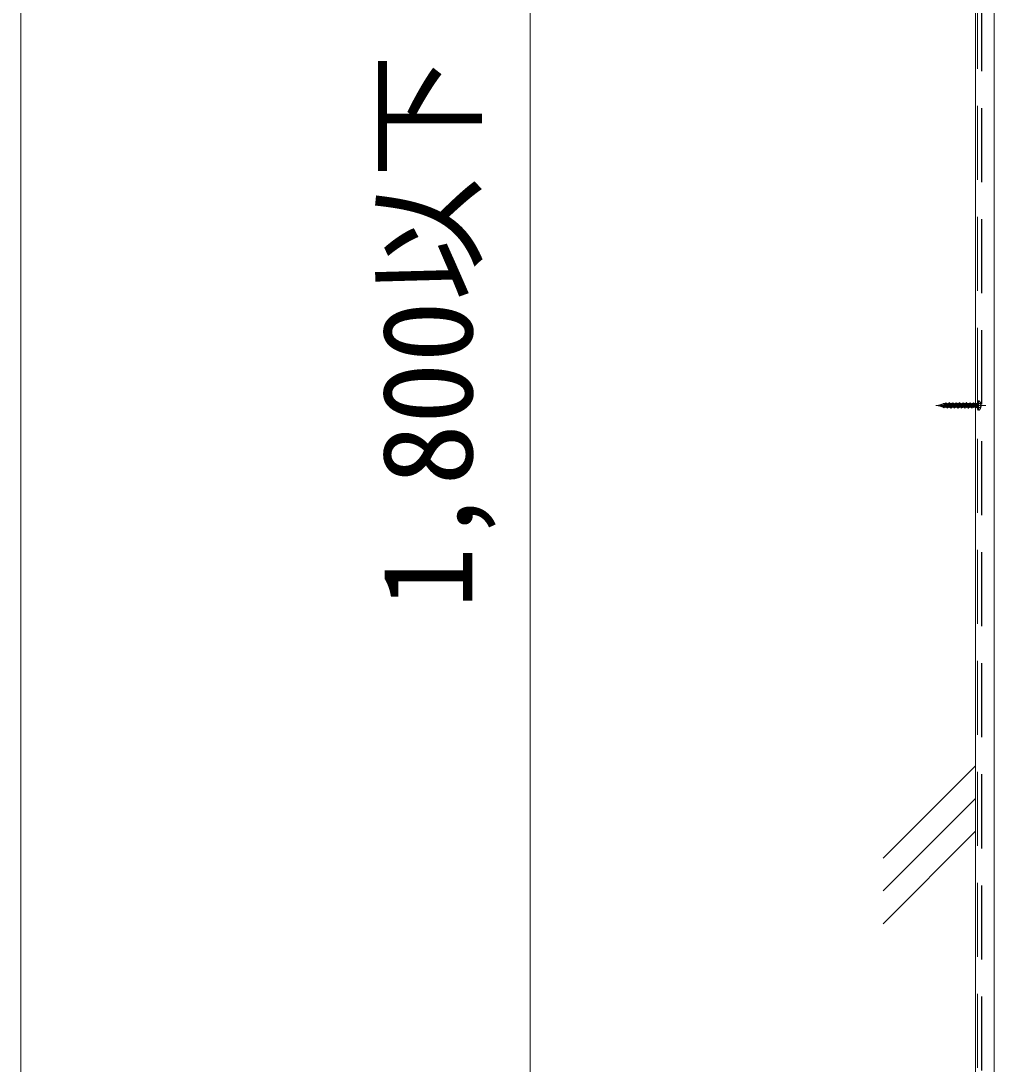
# Model space of a CAD drawing. Units: millimetres on the paper, with parts at other scales. Extents: x -195 to 195, y -135 to 132.
# Drawn here: x 2 to 17.78, y -87.77 to -70.85 of the extents above; entities that cross this region are included whole.
import ezdxf
from ezdxf.enums import TextEntityAlignment as Align

# ---------------------------------------------------------------- set-up
doc = ezdxf.new("R2010")
doc.units = ezdxf.units.MM
doc.linetypes.add('CHAIN1', pattern=[8, 5, -1, 1, -1])
doc.linetypes.add('DASHED1', pattern=[1.8, 1.2, -0.6])
for name, color, linetype, lineweight in [('8-0_中心線', 4, 'CHAIN1', 9), ('8-3_野縁', 2, 'Continuous', 25), ('8-5_寸法', 4, 'Continuous', 9), ('8-9_躯体他', 4, 'Continuous', 9), ('8-B_補強金具・金具・その他', 3, 'DASHED1', 18), ('8-C_ビス・アンカーボルト・強調図形', 2, 'DASHED1', 25), ('F-3_野縁', 3, 'Continuous', 18)]:
    doc.layers.add(name, color=color, linetype=linetype, lineweight=lineweight)
doc.styles.add('ＭＳ ゴシック', font='')
doc.styles.get('ＭＳ ゴシック').set_extended_font_data('MS Gothic')

msp = doc.modelspace()

# ---------------------------------------------------------------- linework, layer by layer
at = {"layer": '8-0_中心線'}
msp.add_line((17.648, -77.089), (16.835, -77.089), dxfattribs=at)
at = {"layer": '8-3_野縁', "linetype": 'DASHED1'}
msp.add_line((17.582, -104.069), (17.582, 20.391), dxfattribs=at)
at = {"layer": '8-5_寸法'}
msp.add_line((10.261, -59.88), (10.261, -95.88), dxfattribs=at)
at = {"layer": '8-9_躯体他'}
for p, q in [((17.482, 20.871), (17.482, -104.029)), ((17.482, -82.93), (15.982, -84.43)), ((17.482, -83.46), (15.982, -84.96)), ((17.482, -83.991), (15.982, -85.491))]:
    msp.add_line(p, q, dxfattribs=at)
at = {"layer": '8-B_補強金具・金具・その他', "linetype": 'Continuous'}
for p, q in [((17.482, -104.029), (17.482, 20.271)), ((17.782, -104.029), (17.782, 20.271))]:
    msp.add_line(p, q, dxfattribs=at)
at = {"layer": '8-B_補強金具・金具・その他'}
msp.add_line((17.514, -104.029), (17.514, 20.271), dxfattribs=at)
at = {"layer": '8-C_ビス・アンカーボルト・強調図形'}
for p, q in [((16.874, -77.089), (16.957, -77.062)), ((16.966, -77.062), (16.957, -77.062)), ((16.957, -77.116), (16.963, -77.114)), ((16.963, -77.116), (16.957, -77.116)), ((16.962, -77.093), (16.959, -77.086)), ((16.963, -77.092), (16.961, -77.087)), ((16.966, -77.121), (16.962, -77.113)), ((16.967, -77.06), (16.966, -77.062)), ((16.967, -77.065), (16.966, -77.062)), ((16.973, -77.126), (16.966, -77.121)), ((16.973, -77.059), (16.967, -77.06)), ((16.971, -77.067), (16.967, -77.06)), ((16.973, -77.126), (16.968, -77.112)), ((16.973, -77.059), (16.975, -77.062)), ((16.976, -77.068), (16.973, -77.059)), ((16.973, -77.126), (16.976, -77.116)), ((16.976, -77.116), (16.974, -77.113)), ((16.993, -77.062), (16.975, -77.062)), ((16.976, -77.066), (16.975, -77.062)), ((16.994, -77.116), (16.976, -77.116)), ((16.994, -77.116), (16.978, -77.086)), ((16.983, -77.089), (16.98, -77.083)), ((17.003, -77.116), (16.983, -77.079)), ((16.983, -77.089), (16.988, -77.099)), ((16.987, -77.103), (16.996, -77.103)), ((16.988, -77.099), (16.99, -77.099)), ((16.991, -77.107), (16.997, -77.122)), ((16.991, -77.107), (16.993, -77.107)), ((16.997, -77.046), (16.993, -77.062)), ((17.018, -77.111), (16.993, -77.062)), ((16.999, -77.122), (16.993, -77.107)), ((17, -77.046), (16.997, -77.046)), ((17.012, -77.094), (16.997, -77.046)), ((16.999, -77.122), (17.003, -77.116)), ((17.015, -77.094), (17, -77.046)), ((17.02, -77.116), (17.003, -77.116)), ((17.022, -77.062), (17.005, -77.062)), ((17.032, -77.116), (17.007, -77.067)), ((17.012, -77.094), (17.015, -77.094)), ((17.013, -77.102), (17.024, -77.101)), ((17.018, -77.11), (17.021, -77.109)), ((17.025, -77.132), (17.018, -77.11)), ((17.028, -77.132), (17.021, -77.109)), ((17.026, -77.056), (17.022, -77.062)), ((17.05, -77.116), (17.022, -77.062)), ((17.028, -77.132), (17.025, -77.132)), ((17.028, -77.056), (17.026, -77.056)), ((17.043, -77.096), (17.026, -77.056)), ((17.028, -77.056), (17.031, -77.062)), ((17.045, -77.096), (17.028, -77.056)), ((17.028, -77.132), (17.032, -77.116)), ((17.049, -77.062), (17.031, -77.062)), ((17.059, -77.116), (17.031, -77.062)), ((17.05, -77.116), (17.032, -77.116)), ((17.042, -77.1), (17.051, -77.1)), ((17.043, -77.096), (17.045, -77.096)), ((17.054, -77.122), (17.046, -77.104)), ((17.046, -77.104), (17.048, -77.104)), ((17.056, -77.122), (17.048, -77.104)), ((17.053, -77.046), (17.049, -77.062)), ((17.075, -77.111), (17.049, -77.062)), ((17.056, -77.046), (17.053, -77.046)), ((17.068, -77.091), (17.053, -77.046)), ((17.071, -77.09), (17.056, -77.046)), ((17.056, -77.122), (17.059, -77.116)), ((17.076, -77.116), (17.059, -77.116)), ((17.078, -77.062), (17.061, -77.062)), ((17.089, -77.116), (17.063, -77.067)), ((17.068, -77.091), (17.071, -77.09)), ((17.068, -77.099), (17.079, -77.098)), ((17.081, -77.132), (17.073, -77.106)), ((17.073, -77.106), (17.076, -77.106)), ((17.084, -77.132), (17.076, -77.106)), ((17.082, -77.056), (17.078, -77.062)), ((17.107, -77.116), (17.078, -77.062)), ((17.084, -77.132), (17.081, -77.132)), ((17.084, -77.056), (17.082, -77.056)), ((17.098, -77.093), (17.082, -77.056)), ((17.084, -77.056), (17.087, -77.062)), ((17.099, -77.093), (17.084, -77.056)), ((17.084, -77.132), (17.089, -77.116)), ((17.105, -77.062), (17.087, -77.062)), ((17.116, -77.116), (17.087, -77.062)), ((17.107, -77.116), (17.089, -77.116)), ((17.097, -77.097), (17.105, -77.096)), ((17.098, -77.093), (17.099, -77.093)), ((17.11, -77.122), (17.101, -77.101)), ((17.101, -77.101), (17.103, -77.101)), ((17.112, -77.122), (17.103, -77.101)), ((17.11, -77.046), (17.105, -77.062)), ((17.131, -77.111), (17.105, -77.062)), ((17.113, -77.046), (17.11, -77.046)), ((17.123, -77.087), (17.11, -77.046)), ((17.112, -77.122), (17.116, -77.116)), ((17.126, -77.087), (17.113, -77.046)), ((17.133, -77.116), (17.116, -77.116)), ((17.135, -77.062), (17.118, -77.062)), ((17.145, -77.116), (17.12, -77.067)), ((17.123, -77.087), (17.126, -77.087)), ((17.123, -77.095), (17.134, -77.095)), ((17.138, -77.132), (17.128, -77.103)), ((17.128, -77.103), (17.131, -77.103)), ((17.141, -77.132), (17.131, -77.103)), ((17.138, -77.056), (17.135, -77.062)), ((17.163, -77.116), (17.135, -77.062)), ((17.14, -77.056), (17.138, -77.056)), ((17.153, -77.089), (17.138, -77.056)), ((17.141, -77.132), (17.138, -77.132)), ((17.14, -77.056), (17.144, -77.062)), ((17.154, -77.089), (17.14, -77.056)), ((17.141, -77.132), (17.145, -77.116)), ((17.162, -77.062), (17.144, -77.062)), ((17.172, -77.116), (17.144, -77.062)), ((17.163, -77.116), (17.145, -77.116)), ((17.151, -77.094), (17.16, -77.093)), ((17.153, -77.089), (17.154, -77.089)), ((17.167, -77.122), (17.156, -77.097)), ((17.156, -77.097), (17.158, -77.097)), ((17.169, -77.122), (17.158, -77.097)), ((17.166, -77.046), (17.162, -77.062)), ((17.187, -77.111), (17.162, -77.062)), ((17.169, -77.046), (17.166, -77.046)), ((17.178, -77.084), (17.166, -77.046)), ((17.181, -77.084), (17.169, -77.046)), ((17.169, -77.122), (17.172, -77.116)), ((17.189, -77.116), (17.172, -77.116)), ((17.191, -77.062), (17.174, -77.062)), ((17.202, -77.116), (17.176, -77.067)), ((17.177, -77.092), (17.188, -77.091)), ((17.178, -77.084), (17.181, -77.084)), ((17.184, -77.1), (17.186, -77.099)), ((17.194, -77.132), (17.184, -77.1)), ((17.197, -77.132), (17.186, -77.099)), ((17.195, -77.056), (17.191, -77.062)), ((17.219, -77.116), (17.191, -77.062)), ((17.197, -77.132), (17.194, -77.132)), ((17.197, -77.056), (17.195, -77.056)), ((17.208, -77.086), (17.195, -77.056)), ((17.197, -77.056), (17.2, -77.062)), ((17.209, -77.086), (17.197, -77.056)), ((17.197, -77.132), (17.202, -77.116)), ((17.218, -77.062), (17.2, -77.062)), ((17.228, -77.116), (17.2, -77.062)), ((17.219, -77.116), (17.202, -77.116)), ((17.206, -77.09), (17.215, -77.09)), ((17.208, -77.086), (17.209, -77.086)), ((17.223, -77.122), (17.211, -77.094)), ((17.211, -77.094), (17.213, -77.094)), ((17.225, -77.122), (17.213, -77.094)), ((17.222, -77.046), (17.218, -77.062)), ((17.244, -77.111), (17.218, -77.062)), ((17.225, -77.046), (17.222, -77.046)), ((17.234, -77.081), (17.222, -77.046)), ((17.237, -77.08), (17.225, -77.046)), ((17.225, -77.122), (17.228, -77.116)), ((17.245, -77.116), (17.228, -77.116)), ((17.248, -77.062), (17.231, -77.062)), ((17.258, -77.116), (17.232, -77.067)), ((17.232, -77.089), (17.243, -77.088)), ((17.234, -77.081), (17.237, -77.08)), ((17.251, -77.132), (17.239, -77.096)), ((17.239, -77.096), (17.242, -77.096)), ((17.254, -77.132), (17.242, -77.096)), ((17.251, -77.056), (17.248, -77.062)), ((17.276, -77.116), (17.248, -77.062)), ((17.253, -77.056), (17.251, -77.056)), ((17.262, -77.083), (17.251, -77.056)), ((17.254, -77.132), (17.251, -77.132)), ((17.253, -77.056), (17.257, -77.062)), ((17.264, -77.083), (17.253, -77.056)), ((17.254, -77.132), (17.258, -77.116)), ((17.275, -77.062), (17.257, -77.062)), ((17.285, -77.116), (17.257, -77.062)), ((17.276, -77.116), (17.258, -77.116)), ((17.261, -77.087), (17.269, -77.086)), ((17.262, -77.083), (17.264, -77.083)), ((17.279, -77.122), (17.266, -77.091)), ((17.266, -77.091), (17.268, -77.091)), ((17.281, -77.122), (17.268, -77.091)), ((17.279, -77.046), (17.275, -77.062)), ((17.3, -77.111), (17.275, -77.062)), ((17.282, -77.046), (17.279, -77.046)), ((17.289, -77.077), (17.279, -77.046)), ((17.281, -77.122), (17.285, -77.116)), ((17.292, -77.077), (17.282, -77.046)), ((17.302, -77.116), (17.285, -77.116)), ((17.304, -77.062), (17.287, -77.062)), ((17.287, -77.085), (17.298, -77.085)), ((17.314, -77.116), (17.289, -77.067)), ((17.289, -77.077), (17.292, -77.077)), ((17.307, -77.132), (17.294, -77.093)), ((17.294, -77.093), (17.297, -77.093)), ((17.31, -77.132), (17.297, -77.093)), ((17.308, -77.056), (17.304, -77.062)), ((17.332, -77.116), (17.304, -77.062)), ((17.31, -77.132), (17.307, -77.132)), ((17.31, -77.056), (17.308, -77.056)), ((17.317, -77.08), (17.308, -77.056)), ((17.31, -77.056), (17.313, -77.062)), ((17.319, -77.079), (17.31, -77.056)), ((17.31, -77.132), (17.314, -77.116)), ((17.331, -77.062), (17.313, -77.062)), ((17.341, -77.116), (17.313, -77.062)), ((17.332, -77.116), (17.314, -77.116)), ((17.315, -77.084), (17.324, -77.083)), ((17.317, -77.08), (17.319, -77.079)), ((17.336, -77.122), (17.321, -77.087)), ((17.321, -77.087), (17.323, -77.087)), ((17.338, -77.122), (17.323, -77.087)), ((17.335, -77.046), (17.331, -77.062)), ((17.357, -77.111), (17.331, -77.062)), ((17.338, -77.046), (17.335, -77.046)), ((17.344, -77.074), (17.335, -77.046)), ((17.347, -77.074), (17.338, -77.046)), ((17.338, -77.122), (17.341, -77.116)), ((17.341, -77.082), (17.353, -77.081)), ((17.358, -77.116), (17.341, -77.116)), ((17.36, -77.062), (17.343, -77.062)), ((17.344, -77.074), (17.347, -77.074)), ((17.371, -77.116), (17.345, -77.067)), ((17.349, -77.09), (17.352, -77.089)), ((17.363, -77.132), (17.349, -77.09)), ((17.366, -77.132), (17.352, -77.089)), ((17.364, -77.056), (17.36, -77.062)), ((17.389, -77.116), (17.36, -77.062)), ((17.366, -77.132), (17.363, -77.132)), ((17.366, -77.056), (17.364, -77.056)), ((17.372, -77.076), (17.364, -77.056)), ((17.366, -77.056), (17.369, -77.062)), ((17.374, -77.076), (17.366, -77.056)), ((17.366, -77.132), (17.371, -77.116)), ((17.387, -77.062), (17.369, -77.062)), ((17.398, -77.116), (17.369, -77.062)), ((17.37, -77.08), (17.379, -77.08)), ((17.389, -77.116), (17.371, -77.116)), ((17.372, -77.076), (17.374, -77.076)), ((17.392, -77.122), (17.376, -77.084)), ((17.376, -77.084), (17.378, -77.084)), ((17.394, -77.122), (17.378, -77.084)), ((17.392, -77.046), (17.387, -77.062)), ((17.413, -77.111), (17.387, -77.062)), ((17.395, -77.046), (17.392, -77.046)), ((17.4, -77.071), (17.392, -77.046)), ((17.394, -77.122), (17.398, -77.116)), ((17.403, -77.07), (17.395, -77.046)), ((17.396, -77.079), (17.407, -77.078)), ((17.415, -77.116), (17.398, -77.116)), ((17.417, -77.062), (17.4, -77.062)), ((17.4, -77.071), (17.403, -77.07)), ((17.427, -77.116), (17.402, -77.067)), ((17.42, -77.132), (17.405, -77.086)), ((17.405, -77.086), (17.408, -77.086)), ((17.423, -77.132), (17.408, -77.086)), ((17.42, -77.056), (17.417, -77.062)), ((17.445, -77.116), (17.417, -77.062)), ((17.422, -77.056), (17.42, -77.056)), ((17.427, -77.073), (17.42, -77.056)), ((17.423, -77.132), (17.42, -77.132)), ((17.422, -77.056), (17.426, -77.062)), ((17.429, -77.073), (17.422, -77.056)), ((17.423, -77.132), (17.427, -77.116)), ((17.425, -77.077), (17.433, -77.077)), ((17.444, -77.062), (17.426, -77.062)), ((17.454, -77.117), (17.426, -77.062)), ((17.427, -77.073), (17.429, -77.073)), ((17.445, -77.116), (17.427, -77.116)), ((17.448, -77.122), (17.431, -77.081)), ((17.431, -77.081), (17.433, -77.081)), ((17.451, -77.122), (17.433, -77.081)), ((17.448, -77.047), (17.444, -77.062)), ((17.47, -77.113), (17.444, -77.062)), ((17.452, -77.049), (17.448, -77.047)), ((17.455, -77.067), (17.448, -77.047)), ((17.451, -77.075), (17.464, -77.075)), ((17.451, -77.122), (17.454, -77.117)), ((17.474, -77.097), (17.452, -77.049)), ((17.472, -77.118), (17.454, -77.117)), ((17.474, -77.06), (17.458, -77.061)), ((17.472, -77.121), (17.46, -77.083)), ((17.474, -77.12), (17.472, -77.121)), ((17.474, -77.059), (17.474, -77.12)), ((17.504, -77.059), (17.474, -77.059)), ((17.504, -77.12), (17.474, -77.12)), ((17.504, -77.059), (17.514, -77.049)), ((17.504, -77.12), (17.504, -77.059)), ((17.504, -77.12), (17.514, -77.13)), ((17.516, -77.071), (17.507, -77.089)), ((17.516, -77.108), (17.507, -77.089)), ((17.514, -77.029), (17.514, -77.149)), ((17.514, -77.029), (17.514, -77.149)), ((17.562, -77.048), (17.516, -77.071)), ((17.562, -77.13), (17.516, -77.108)), ((17.534, -77.159), (17.524, -77.159))]:
    msp.add_line(p, q, dxfattribs=at)
for points in [[(16.957, -77.116), (16.874, -77.089), (16.957, -77.089)], [(16.957, -77.062), (16.967, -77.065), (16.971, -77.067), (16.976, -77.068), (16.976, -77.066), (16.982, -77.066)], [(16.957, -77.089), (16.959, -77.086), (16.961, -77.087), (16.978, -77.086), (16.98, -77.083), (16.981, -77.083)], [(16.957, -77.089), (16.962, -77.093), (16.963, -77.092), (16.978, -77.093)], [(16.962, -77.113), (16.968, -77.112), (16.974, -77.113), (16.982, -77.112)], [(16.99, -77.099), (16.985, -77.088), (16.982, -77.081)], [(16.988, -77.099), (16.987, -77.103), (16.991, -77.107)], [(16.993, -77.107), (16.996, -77.103), (16.99, -77.099)], [(16.999, -77.122), (16.997, -77.122), (16.994, -77.116)], [(17.012, -77.094), (17.013, -77.102), (17.018, -77.11)], [(17.021, -77.109), (17.024, -77.101), (17.015, -77.094)], [(17.043, -77.096), (17.042, -77.1), (17.046, -77.104)], [(17.048, -77.104), (17.051, -77.1), (17.045, -77.096)], [(17.056, -77.122), (17.054, -77.122), (17.05, -77.116)], [(17.068, -77.091), (17.068, -77.099), (17.073, -77.106)], [(17.076, -77.106), (17.079, -77.098), (17.071, -77.09)], [(17.098, -77.093), (17.097, -77.097), (17.101, -77.101)], [(17.103, -77.101), (17.105, -77.096), (17.099, -77.093)], [(17.112, -77.122), (17.11, -77.122), (17.107, -77.116)], [(17.123, -77.087), (17.123, -77.095), (17.128, -77.103)], [(17.131, -77.103), (17.134, -77.095), (17.126, -77.087)], [(17.153, -77.089), (17.151, -77.094), (17.156, -77.097)], [(17.158, -77.097), (17.16, -77.093), (17.154, -77.089)], [(17.169, -77.122), (17.167, -77.122), (17.163, -77.116)], [(17.178, -77.084), (17.177, -77.092), (17.184, -77.1)], [(17.186, -77.099), (17.188, -77.091), (17.181, -77.084)], [(17.208, -77.086), (17.206, -77.09), (17.211, -77.094)], [(17.213, -77.094), (17.215, -77.09), (17.209, -77.086)], [(17.225, -77.122), (17.223, -77.122), (17.219, -77.116)], [(17.234, -77.081), (17.232, -77.089), (17.239, -77.096)], [(17.242, -77.096), (17.243, -77.088), (17.237, -77.08)], [(17.262, -77.083), (17.261, -77.087), (17.266, -77.091)], [(17.268, -77.091), (17.269, -77.086), (17.264, -77.083)], [(17.281, -77.122), (17.279, -77.122), (17.276, -77.116)], [(17.289, -77.077), (17.287, -77.085), (17.294, -77.093)], [(17.297, -77.093), (17.298, -77.085), (17.292, -77.077)], [(17.317, -77.08), (17.315, -77.084), (17.321, -77.087)], [(17.323, -77.087), (17.324, -77.083), (17.319, -77.079)], [(17.338, -77.122), (17.336, -77.122), (17.332, -77.116)], [(17.344, -77.074), (17.341, -77.082), (17.349, -77.09)], [(17.352, -77.089), (17.353, -77.081), (17.347, -77.074)], [(17.372, -77.076), (17.37, -77.08), (17.376, -77.084)], [(17.378, -77.084), (17.379, -77.08), (17.374, -77.076)], [(17.394, -77.122), (17.392, -77.122), (17.389, -77.116)], [(17.4, -77.071), (17.396, -77.079), (17.405, -77.086)], [(17.408, -77.086), (17.407, -77.078), (17.403, -77.07)], [(17.427, -77.073), (17.425, -77.077), (17.431, -77.081)], [(17.433, -77.081), (17.433, -77.077), (17.429, -77.073)], [(17.451, -77.122), (17.448, -77.122), (17.445, -77.116)], [(17.534, -77.019), (17.524, -77.019), (17.524, -77.159)]]:
    msp.add_lwpolyline(points, dxfattribs=at)
msp.add_lwpolyline([(17.46, -77.083), (17.464, -77.075), (17.455, -77.067), (17.451, -77.075)], close=True, dxfattribs=at)
for centre, radius, start, end in [((16.969, -77.105), 0.0153, 329.3604, 49.861), ((16.969, -77.074), 0.0153, 324.7369, 30.6396), ((17.524, -77.029), 0.01, 90, 180), ((17.534, -77.039), 0.02, 36.5296, 90), ((17.466, -77.089), 0.104, 323.4704, 36.5296), ((17.524, -77.149), 0.01, 180, 270), ((17.534, -77.139), 0.02, 270, 323.4704)]:
    msp.add_arc(centre, radius, start, end, dxfattribs=at)
at = {"layer": 'F-3_野縁'}
msp.add_line((2, 30.912), (2, -112.5), dxfattribs=at)

# ---------------------------------------------------------------- texts
at = {"layer": '8-5_寸法', "style": 'ＭＳ ゴシック'}
msp.add_text('1,800以下', height=1.466, rotation=90, dxfattribs=at).set_placement((9.761, -80.38), align=Align.BOTTOM_LEFT)

doc.saveas('drawing.dxf')
